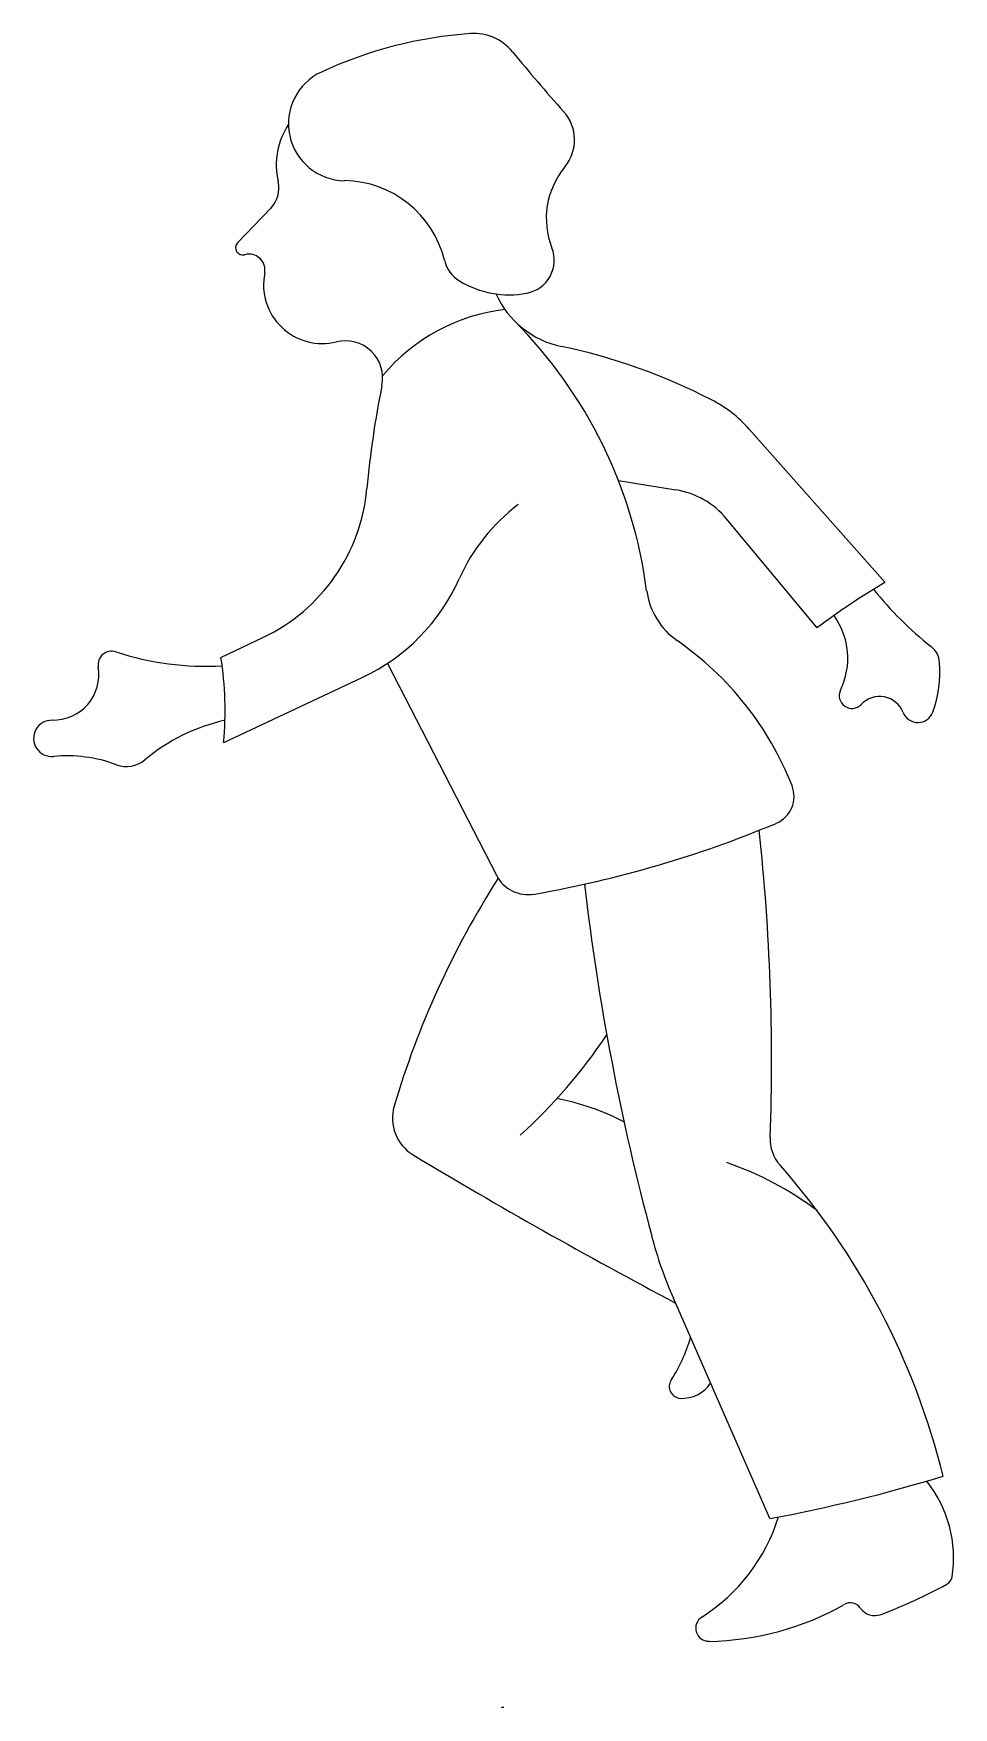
# Model space of a CAD drawing. Extents: x 209.91 to 210.52, y 59.86 to 60.97.
import ezdxf

# ---------------------------------------------------------------- set-up
doc = ezdxf.new("R2010")
doc.units = 0
doc.header["$LTSCALE"] = 4
doc.layers.get('0').update_dxf_attribs({"linetype": 'CONTINUOUS'})
doc.styles.add('ATTR', font='romans.shx', dxfattribs={"width": 0.8, "height": 0.470416})

msp = doc.modelspace()

# ---------------------------------------------------------------- linework, layer by layer
at = {"color": 0}
for p, q in [((210.0429, 60.831), (210.065, 60.8538)), ((210.4744, 60.6047), (210.3838, 60.7069)), ((210.2968, 60.6727), (210.335, 60.6665)), ((210.4291, 60.5745), (210.3688, 60.6471)), ((210.0319, 60.5548), (210.0602, 60.5683)), ((210.1428, 60.5507), (210.2155, 60.4096)), ((210.0338, 60.498), (210.1261, 60.5414)), ((210.3976, 59.9809), (210.3335, 60.1277))]:
    msp.add_line(p, q, dxfattribs=at)
for centre, radius, start, end in [((210.2175, 60.6905), 0.2806, 93.9428, 115.0112), ((210.2005, 60.9373), 0.0332, 39.1622, 93.9428), ((211.0505, 61.6297), 1.0631, 219.1622, 221.9804), ((210.1149, 60.9104), 0.038, 115.0112, 269.0272), ((210.2391, 60.8996), 0.0284, 320.5663, 41.9804), ((210.1181, 60.8828), 0.0493, 146.427, 192.8722), ((210.1131, 60.8027), 0.0698, 13.8072, 89.0272), ((210.3028, 60.8472), 0.0541, 140.5664, 201.282), ((210.0508, 60.8674), 0.0197, 315.947, 12.8722), ((210.0464, 60.8277), 0.00476, 135.947, 286.25), ((210.0507, 60.8129), 0.0106, 348.606, 106.25), ((210.2025, 60.8247), 0.0223, 193.8072, 238.6446), ((210.2316, 60.8195), 0.0224, 280.7044, 21.2819), ((210.0995, 60.8031), 0.0392, 168.606, 283.9048), ((210.2239, 60.8599), 0.0635, 238.6446, 280.7044), ((210.2715, 60.8224), 0.0618, 204.3688, 258.1077), ((210.2365, 60.6609), 0.1267, 96.9317, 139.8046), ((210.0055, 60.5588), 0.3127, 7.423, 44.7523), ((210.1149, 60.7409), 0.0248, 348.4884, 103.9048), ((210.1774, 60.3754), 0.3951, 62.6637, 78.1077), ((210.7549, 60.6106), 0.6283, 168.4884, 174.8226), ((210.3192, 60.6496), 0.0864, 41.5474, 62.6637), ((210.0079, 60.6782), 0.1218, 295.4514, 354.8226), ((210.326, 60.6115), 0.0557, 39.6928, 80.6564), ((210.3066, 60.5553), 0.127, 127.0703, 155.9284), ((210.0699, 60.6611), 0.1323, 295.1456, 335.9283), ((210.7533, 60.1372), 0.5444, 120.824, 126.5563), ((210.3631, 60.6053), 0.0478, 187.423, 235.2356), ((210.6527, 60.7482), 0.2376, 218.566, 231.613), ((210.401, 60.5542), 0.0486, 334.1403, 35.7874), ((210.2145, 60.3912), 0.2128, 21.5365, 55.2356), ((210.496, 60.5504), 0.0148, 3.9285, 51.6129), ((209.9591, 60.5499), 0.00905, 71.8003, 189.728), ((210.0218, 60.7405), 0.1916, 251.8002, 273.2681), ((209.8046, 60.519), 0.2301, 354.76, 8.9434), ((210.4293, 60.5458), 0.0817, 340.3312, 3.9285), ((209.9203, 60.5433), 0.0303, 268.4237, 9.728), ((210.4524, 60.5293), 0.00852, 154.1403, 316.5798), ((210.4708, 60.5118), 0.0169, 21.4693, 136.5798), ((210.4963, 60.5219), 0.0105, 201.4693, 340.3312), ((209.9192, 60.5008), 0.0121, 88.4237, 275.2792), ((210.063, 60.3883), 0.1278, 102.811, 129.8139), ((209.9291, 60.3932), 0.096, 69.7926, 95.2793), ((209.9689, 60.5012), 0.0192, 249.7926, 309.8139), ((210.3943, 60.4622), 0.0195, 292.7122, 21.5365), ((210.1111, 61.1389), 0.7531, 279.9216, 292.7122), ((208.9739, 60.2865), 1.4249, 357.9268, 6.1681), ((210.7193, 60.0862), 0.5966, 147.4051, 163.4928), ((210.2367, 60.4206), 0.0239, 207.268, 279.9216), ((211.9097, 60.5953), 1.6468, 186.6815, 194.9937), ((209.9859, 60.5062), 0.3648, 312.2904, 326.1843), ((210.2228, 60.0929), 0.1711, 63.0142, 78.866), ((210.1746, 60.2476), 0.0284, 163.4928, 239.0546), ((210.4243, 60.234), 0.0265, 177.9268, 221.4898), ((212.1123, 63.4795), 3.7967, 239.0546, 242.0856), ((210.2961, 60.0081), 0.2223, 53.2579, 70.845), ((210.0378, 59.8921), 0.4895, 13.829, 41.4898), ((210.6015, 60.2449), 0.2926, 194.9937, 203.6095), ((210.2432, 60.1307), 0.1057, 327.0294, 344.0641), ((210.3385, 60.0689), 0.00787, 147.0294, 267.5822), ((210.3391, 60.0842), 0.0232, 267.5822, 325.489), ((210.1988, 61.0448), 1.0823, 280.5856, 286.883), ((210.4377, 59.9546), 0.0824, 351.3222, 38.5028), ((210.2867, 60.0187), 0.1224, 302.3762, 342.583), ((210.3341, 60.2754), 0.3839, 291.0352, 298.2156), ((210.5123, 59.9432), 0.00686, 298.2156, 351.3222), ((210.4513, 59.9167), 0.00805, 35.225, 119.441), ((210.357, 59.9079), 0.00872, 122.3762, 270.9877), ((210.3538, 60.0893), 0.1902, 270.9877, 299.441), ((210.4676, 59.9282), 0.0119, 215.225, 291.0352)]:
    msp.add_arc(centre, radius, start, end, dxfattribs=at)

# ---------------------------------------------------------------- texts
at = {"color": 0, "style": 'ATTR', "width": 0.8, "flags": 9}
msp.add_attdef('ESTCODE', (210.2189, 59.855), '', height=0.000279, dxfattribs=at)

doc.saveas('drawing.dxf')
